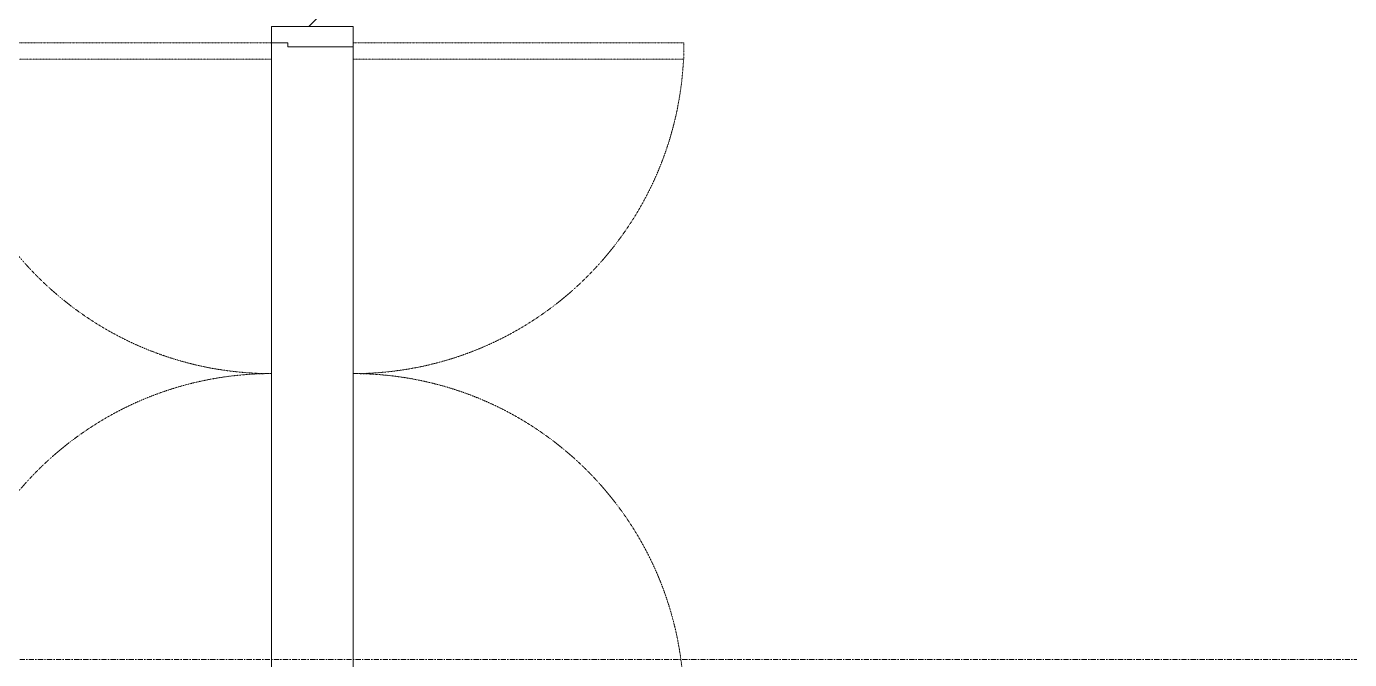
# Model space of a CAD drawing. Header units: millimetres. Extents: x 5359 to 218750, y -16347 to 109893.
# Drawn here: x 55853 to 59093, y 33837 to 35387 of the extents above; entities that cross this region are included whole.
import ezdxf

# ---------------------------------------------------------------- set-up
doc = ezdxf.new("R2010")
doc.units = ezdxf.units.MM
doc.linetypes.add('Grid Line', pattern=[22.225, 12.7, -3.175, 3.175, -3.175])
doc.linetypes.add('NET VAN', pattern=[1.06, 0.53, -0.53])
for name, color, linetype, lineweight in [('A-DETL-GENF-2', 9, 'NET VAN', 9), ('A-DOOR', 31, 'Continuous', 9), ('A-DOOR-FRAM', 31, 'Continuous', 9), ('A-WALL', 113, 'Continuous', 9), ('A-WALL-PATT-3', 111, 'Continuous', 9), ('S-GRID-1', 1, 'Grid Line', 9)]:
    doc.layers.add(name, color=color, linetype=linetype, lineweight=lineweight)

# ---------------------------------------------------------------- blocks, each defined once
blk = doc.blocks.new('FD_07 - FD_07-1700x2200-CỬA ĐI 2 CÁNH-910693-TKCS_MB ĐỊNH VỊ CỔNG-HÀNG RÀO')
at = {"layer": 'A-DETL-GENF-2'}
for p, q in [((-810, 910), (-810, 100)), ((-770, 910), (-810, 910)), ((-770, 100), (-770, 910)), ((770, 100), (770, 910)), ((770, 910), (810, 910)), ((810, 910), (810, 100)), ((-810, 100), (-770, 100)), ((810, 100), (770, 100)), ((-810, -910), (-810, -100)), ((-810, -100), (-770, -100)), ((-770, -100), (-770, -910)), ((810, -100), (770, -100)), ((770, -100), (770, -910)), ((810, -910), (810, -100)), ((-770, -910), (-810, -910)), ((770, -910), (810, -910))]:
    blk.add_line(p, q, dxfattribs=at)
for centre, start, end in [((-810, 100), 0, 87.1694), ((810, 100), 92.8306, 180), ((-810, -100), 272.8306, 360), ((810, -100), 180, 267.1694)]:
    blk.add_arc(centre, 810, start, end, dxfattribs=at)
at = {"layer": 'A-DOOR'}
for p, q in [((-810, 100), (810, 100)), ((800, -100), (-800, -100))]:
    blk.add_line(p, q, dxfattribs=at)
at = {"layer": 'A-DOOR-FRAM'}
for p, q in [((-810, 100), (-850, 100)), ((-850, 100), (-850, -100)), ((-810, 60), (-810, 100)), ((850, 100), (810, 100)), ((810, 100), (810, 60)), ((850, -100), (850, 100)), ((-800, 60), (-810, 60)), ((-800, -100), (-800, 60)), ((810, 60), (800, 60)), ((800, 60), (800, -100)), ((-850, -100), (-800, -100)), ((800, -100), (850, -100))]:
    blk.add_line(p, q, dxfattribs=at)

msp = doc.modelspace()

# ---------------------------------------------------------------- hatches: boundary and pattern name
at = {"layer": 'A-WALL-PATT-3'}
h = msp.add_hatch(dxfattribs=at)
h.set_pattern_fill('FP_1', color=256, style=0, pattern_type=2)
h.set_pattern_definition([(45, (0, 0), (-124.4508, 124.4508), [])])
h.paths.add_polyline_path([(56652.6, 33536.9), (56652.6, 33687.1), (56452.6, 33687.1), (56452.6, 33536.9)])
h.paths.add_polyline_path([(56492.6, 35387.1), (56652.6, 35387.1), (56652.6, 35537.4), (56452.6, 35537.4), (56452.6, 35387.1)])

# ---------------------------------------------------------------- linework, layer by layer
at = {"layer": 'A-WALL'}
for p, q in [((56452.6, 33727.1), (56452.6, 35347.1)), ((56652.6, 35337.1), (56652.6, 33737.1))]:
    msp.add_line(p, q, dxfattribs=at)
at = {"layer": 'S-GRID-1'}
msp.add_line((132680.6, 33836.9), (27631.1, 33836.9), dxfattribs=at)

# ---------------------------------------------------------------- block references
at = {"layer": 'A-DOOR', "rotation": 90}
msp.add_blockref('FD_07 - FD_07-1700x2200-CỬA ĐI 2 CÁNH-910693-TKCS_MB ĐỊNH VỊ CỔNG-HÀNG RÀO', (56552.6, 34537.1), dxfattribs=at)

doc.saveas('drawing.dxf')
